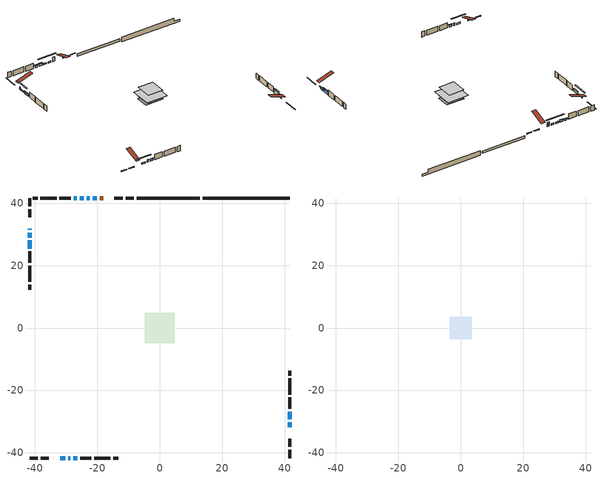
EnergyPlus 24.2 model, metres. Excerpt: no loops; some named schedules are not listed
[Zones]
conditioned space
 floor adiabatic (Floor2 construction): -3.46,-3.46 -3.46,3.46 3.46,3.46 3.46,-3.46 z0.61
 floor adiabatic (AdiabaticFloorConstruction): -4.84,-4.84 -4.84,4.84 4.84,4.84 4.84,-4.84 z0.61
 floor foundation (Slab1 construction): -4.17,-2.79 -4.17,2.79 4.17,2.79 4.17,-2.79 z-1.68
 floor foundation (Slab2 construction): -3.46,-3.46 -3.46,3.46 3.46,3.46 3.46,-3.46 z-1.01
 wall outside (RimJoist1 construction): -8.34,41.63 -10.95,41.63 / -41.63,-41.63 -39.02,-41.63 / -41.63,41.63 -41.63,39.02 / 41.63,-41.63 41.63,-39.02 z0.61:0.91
 wall outside (RimJoist2 construction): -11.88,41.63 -14.49,41.63 / -38.09,-41.63 -35.48,-41.63 / -41.63,38.09 -41.63,35.48 / 41.63,-38.09 41.63,-35.48 z0.61:0.91
 wall outside (AdiabaticWallConstruction 1): -18.16,41.63 -19.27,41.63 z0.61:2.64
 wall outside (AdiabaticWallConstruction): -41.63,31.8 -41.63,31.48 / -29.27,-41.63 -28.64,-41.63 z0.61:1.83; -20.2,41.63 -21.5,41.63 / -22.42,41.63 -23.42,41.63 / -31.8,-41.63 -30.2,-41.63 / -41.63,30.56 -41.63,28.95 z0.61:1.3; 41.63,-31.8 41.63,-30.2 z0.61:1.68; 41.63,-29.27 41.63,-26.78 z0.61:2.26; -24.34,41.63 -25.64,41.63 z0.61:1.55; -26.57,41.63 -27.59,41.63 z0.61:1.4; -27.71,-41.63 -26.44,-41.63 z0.61:1.47; -41.63,28.03 -41.63,25.44 z0.61:1.58
 wall outside (Wall1 construction): -28.51,41.63 -32.13,41.63 / -25.51,-41.63 -21.89,-41.63 / -41.63,24.51 -41.63,20.89 / 41.63,-25.85 41.63,-22.24 z0.61:3.05
 wall outside (Wall2 construction): -33.06,41.63 -38.2,41.63 / -20.96,-41.63 -15.82,-41.63 / -41.63,19.96 -41.63,14.82 / 41.63,-21.31 41.63,-16.17 z0.61:3.05
 wall outside (Wall3 construction): -39.13,41.63 -40.7,41.63 / -14.89,-41.63 -13.32,-41.63 / -41.63,13.89 -41.63,12.32 / 41.63,-15.24 41.63,-13.67 z0.61:3.05
 wall foundation (FoundationWall1 construction): 13.79,41.63,-1.68 13.79,41.63,0.61 38.84,41.63,0.61 38.84,41.63,-0.74 41.63,41.63,-0.74 41.63,41.63,-1.68
 wall foundation (FoundationWall2 construction): 12.86,41.63 -7.41,41.63 z-1.01:0.06
 window (WindowConstruction 6): -41.63,31.8 -41.63,31.48 z0.61:1.83
 window (WindowConstruction 8): -20.2,41.63 -21.5,41.63 z0.61:1.3
 window (WindowConstruction 9): -22.43,41.63 -23.42,41.63 z0.61:1.3
 window (WindowConstruction 10): -31.8,-41.63 -30.2,-41.63 z0.61:1.3
 window (WindowConstruction 11): -41.63,30.56 -41.63,28.96 z0.61:1.3
 window (WindowConstruction 7): -29.27,-41.63 -28.64,-41.63 z0.61:1.83
 window (WindowConstruction): 41.63,-31.8 41.63,-30.2 z0.61:1.68
 window (WindowConstruction 1): 41.63,-29.27 41.63,-26.78 z0.61:2.26
 window (WindowConstruction 2): -24.35,41.63 -25.64,41.63 z0.61:1.55
 window (WindowConstruction 3): -26.57,41.63 -27.58,41.63 z0.61:1.4
 window (WindowConstruction 4): -27.71,-41.63 -26.44,-41.63 z0.61:1.47
 window (WindowConstruction 5): -41.63,28.03 -41.63,25.44 z0.61:1.58
 door (Door): -18.17,41.63 -19.27,41.63 z0.61:2.64
 ceiling adiabatic (AdiabaticFloorConstruction): 4.84,-4.84 4.84,4.84 -4.84,4.84 -4.84,-4.84 z0.61
attic - vented
 floor to conditioned space (Floor1 construction Reversed): -3.54,-3.54 -3.54,3.54 3.54,3.54 3.54,-3.54 z3.05
 roof outside (Roof1 construction): -17.24,41.63,3.05 -17.24,34.73,5.35 -15.42,34.73,5.35 -15.42,41.63,3.05; -32.73,-41.63,3.05 -32.73,-34.73,5.35 -34.55,-34.73,5.35 -34.55,-41.63,3.05; -41.63,32.73,3.05 -34.73,32.73,5.35 -34.73,34.55,5.35 -41.63,34.55,3.05; 41.63,-32.73,3.05 34.73,-32.73,5.35 34.73,-34.55,5.35 41.63,-34.55,3.05
shading: -24.14,41.63 -17.56,41.63 -17.56,42.04 -24.14,42.04 z3.94; -26.06,41.63 -19.79,41.63 -19.79,42.04 -26.06,42.04 z3.94; -27.56,-41.63 -34.44,-41.63 -34.44,-42.04 -27.56,-42.04 z3.94; -41.63,26.32 -41.63,33.19 -42.04,33.19 -42.04,26.32 z3.94; 41.63,-30 41.63,-32 42.04,-32 42.04,-30 z1.88; 41.63,-26.58 41.63,-29.47 42.04,-29.47 42.04,-26.58 z2.46; -25.84,41.63 -24.14,41.63 -24.14,42.04 -25.84,42.04 z1.75; -27.79,41.63 -26.37,41.63 -26.37,42.04 -27.79,42.04 z1.6; -26.24,-41.63 -27.91,-41.63 -27.91,-42.04 -26.24,-42.04 z1.67; -41.63,25.23 -41.63,28.23 -42.04,28.23 -42.04,25.23 z1.78
[Building]
Building 1: Terrain=Suburbs
[Site:Location]
Erieau AUT_ON: Latitude {deg}=42.25; Longitude {deg}=-81.9; Time Zone {hr}=-5; Elevation {m}=178; Keep Site Location Information=Yes
[Site:GroundTemperature:Shallow]
5.2292, 3.30147, 3.1471, 4.0619, 7.73432, 11.3896, 14.5586, 16.5661, 16.7366, 15.1039, 12.0157, 8.47254
[Site:WaterMainsTemperature]
Calculation Method=Schedule; Temperature Schedule=mains temperature schedule
[Material] Roughness=Rough; Thermal Absorptance=0.9
Name | Thickness {m} | Conductivity {W/m-K} | Density {kg/m3} | Specific Heat {J/kg-K} | Solar Absorptance | Visible Absorptance
asphalt or fiberglass shingles | 0.00635 | 0.162714 | 1121.4 | 1465.45 | 0.4 | 0.4
ceiling loosefill ins | 0.169333 | 0.0480833 | 16.02 | 1046.75 | 0.7 | 0.7
ceiling stud and cavity | 0.1397 | 1.34462 | 65.682 | 1177.47 | 0.7 | 0.7
concrete 4.0 in. | 0.1016 | 1.803125 | 2242.8 | 837.4 | 0.7 | 0.7
concrete 8.0 in. | 0.2032 | 1.803125 | 2242.8 | 837.4 | 0.7 | 0.7
door material | 0.04445 | 0.053851 | 512.64 | 1214.23 | 0.7 | 0.7
exterior vertical ins | 0.000518347 | 0.029427 | 32.04 | 1214.23 | 0.7 | 0.7
floor covering | 0.0127 | 9.015625 | 54.468 | 1339.84 | 0.6 | 0.6
floor covering 1 | 0.0127 | 0.0433444 | 54.468 | 1339.84 | 0.6 | 0.6
floor rigid ins; wall rigid ins | 0.512978 | 0.029427 | 32.04 | 1214.23 | 0.7 | 0.7
floor stud and cavity | 0.0889 | 0.340671 | 50.32683 | 1063.81 | 0.7 | 0.7
floor stud and cavity 1 | 0.1397 | 1.75129 | 37.0049 | 1207.88 | 0.7 | 0.7
furniture material conditioned space 1 | 0.1524 | 0.115458 | 640.8 | 1214.23 | 0.6 | 0.6
gypsum board | 0.0127 | 0.160291 | 801 | 837.4 | 0.6 | 0.6
gypsum board 1 | 0.0127 | 0.160291 | 801 | 837.4 | 0.7 | 0.7
osb sheathing 0.5 in. | 0.0127 | 0.115458 | 512.64 | 1214.23 | 0.7 | 0.7
osb sheathing 0.75 in. | 0.01905 | 0.115458 | 512.64 | 1214.23 | 0.7 | 0.7
osb sheathing 2.0 in. | 0.0508 | 0.115458 | 512.64 | 1214.23 | 0.7 | 0.7
rim joist rigid ins | 0.051816 | 0.029427 | 32.04 | 1214.23 | 0.7 | 0.7
rim joist stud and cavity | 0.0508 | 0.318503 | 125.044 | 1163.47 | 0.6 | 0.6
rim joist stud and cavity 1 | 0.0508 | 0.0297552 | 125.044 | 1163.47 | 0.6 | 0.6
wall stud and cavity | 0.1397 | 0.0832512 | 139.0536 | 1170.24 | 0.7 | 0.7
wall stud and cavity 1 | 0.1397 | 0.0953587 | 139.0536 | 1170.24 | 0.7 | 0.7
wall stud and cavity 2 | 0.1397 | 0.0978328 | 139.0536 | 1170.24 | 0.7 | 0.7
wall stud and cavity 3 | 0.0889 | 0.380278 | 52.3479 | 1209.89 | 0.7 | 0.7
wall stud and cavity 4 | 0.0889 | 0.391764 | 83.0341 | 1211.67 | 0.7 | 0.7
wood siding | 0.0254 | 0.102417 | 544.68 | 1172.36 | 0.4 | 0.4
wood siding 1; wood siding 2; wood siding 3 | 0.0254 | 0.102417 | 544.68 | 1172.36 | 0.7 | 0.7
[WindowMaterial:SimpleGlazingSystem]
Name | U-Factor {W/m2-K} | Solar Heat Gain Coefficient
WindowMaterial | 2.96732 | 0.58
WindowMaterial 1 | 2.881585 | 0.7
WindowMaterial 10 | 2.99458 | 0.53
WindowMaterial 2 | 2.93155 | 0.66
WindowMaterial 3 | 3.01899 | 0.51
WindowMaterial 4 | 2.99571 | 0.54
WindowMaterial 5 | 2.98833 | 0.55
WindowMaterial 6 | 3.00253 | 0.58
WindowMaterial 7 | 2.98152 | 0.61
WindowMaterial 8 | 3.00764 | 0.52
WindowMaterial 9 | 3.02751 | 0.49
[Construction]
AdiabaticFloorConstruction: floor stud and cavity 1, floor rigid ins, osb sheathing 0.75 in., floor covering 1
AdiabaticWallConstruction: wood siding 2, wall rigid ins, wall stud and cavity 3, gypsum board
AdiabaticWallConstruction 1: wood siding 3, wall rigid ins, wall stud and cavity 3, gypsum board
Door: door material
Floor1 construction Reversed: gypsum board, ceiling stud and cavity, ceiling loosefill ins
Floor2 construction: floor stud and cavity, floor covering
FoundationWall1 construction: concrete 8.0 in.
FoundationWall2 construction: concrete 8.0 in., gypsum board 1
furniture construction conditioned space 1: furniture material conditioned space 1
PartitionWallConstruction: gypsum board, wall stud and cavity 4, gypsum board
RimJoist1 construction: wood siding 1, rim joist rigid ins, osb sheathing 2.0 in., rim joist stud and cavity
RimJoist2 construction: wood siding 1, osb sheathing 2.0 in., rim joist stud and cavity 1
Roof1 construction: asphalt or fiberglass shingles
Slab1 construction; Slab2 construction: concrete 4.0 in.
Wall1 construction: wood siding, osb sheathing 0.5 in., wall stud and cavity, gypsum board
Wall2 construction: wood siding, osb sheathing 0.5 in., wall stud and cavity 1, gypsum board
Wall3 construction: wood siding, osb sheathing 0.5 in., wall stud and cavity 2, gypsum board
WindowConstruction: WindowMaterial
WindowConstruction 1: WindowMaterial 1
WindowConstruction 10; WindowConstruction 11: WindowMaterial 10
WindowConstruction 2: WindowMaterial 2
WindowConstruction 3: WindowMaterial 3
WindowConstruction 4: WindowMaterial 4
WindowConstruction 5: WindowMaterial 5
WindowConstruction 6: WindowMaterial 6
WindowConstruction 7: WindowMaterial 7
WindowConstruction 8: WindowMaterial 8
WindowConstruction 9: WindowMaterial 9
[Zone] Multiplier=1; Part of Total Floor Area=Yes
Name | Volume {m3}
attic - vented | 18.7234
conditioned space | 345.9
[Space]
Name | Zone | Volume {m3}
attic - vented 1 | attic - vented | 18.7234
conditioned space 1 | conditioned space | 345.9
[ZoneInfiltration:EffectiveLeakageArea]
infil attic - vented 1: Zone or Space=attic - vented 1; Schedule=Always On Discrete; Effective Air Leakage Area {cm2}=2407.68; Stack Coefficient=0.000159898; Wind Coefficient=8.5436e-06
[ZoneMixing]
whole house fan mix: Zone or Space=attic - vented; Schedule=Always On Continuous; Design Flow Rate Calculation Method=Flow/Zone; Design Flow Rate {m3/s}=0; Source Zone or Space=conditioned space
[SurfaceProperty:ExposedFoundationPerimeter] Exposed Perimeter Calculation Method=TotalExposedPerimeter
Name | Total Exposed Perimeter {m}
Slab1 | 27.84
Slab2 | 20.269
[InternalMass] Zone or ZoneList=conditioned space; Space or SpaceList=conditioned space 1
Name | Construction | Surface Area {m2}
furniture mass conditioned space 1 | furniture construction conditioned space 1 | 94.3798
partition wall mass | PartitionWallConstruction | 188.15
[Lights]
interior lighting: Zone or ZoneList or Space or SpaceList=conditioned space 1; Schedule=interior lighting schedule; Design Level Calculation Method=LightingLevel; Lighting Level {W}=343.2; Return Air Fraction=0; Fraction Radiant=0.6; Fraction Visible=0.2; Fraction Replaceable=1
[People]
occupants: Zone or ZoneList or Space or SpaceList=conditioned space 1; Number of People Schedule=occupants schedule; Number of People Calculation Method=People; Number of People=3; Fraction Radiant=0.314171; Sensible Heat Fraction=0.56303; Activity Level Schedule=occupants activity schedule; Carbon Dioxide Generation Rate {m3/s-W}=0; Enable ASHRAE 55 Comfort Warnings=No; Mean Radiant Temperature Calculation Type=EnclosureAveraged
[ElectricEquipment] Zone or ZoneList or Space or SpaceList=conditioned space 1; Design Level Calculation Method=EquipmentLevel
Name | Schedule | Design Level {W} | Fraction Latent | Fraction Radiant | Fraction Lost
clothes dryer | clothes dryer schedule | 140.772 | 0.015 | 0.081 | 0.85
clothes washer | clothes washer schedule | 32.1985 | 0.03 | 0.162 | 0.7
cooking range | cooking range schedule | 215.147 | 0.08 | 0.432 | 0.2
dishwasher | dishwasher schedule | 66.8632 | 0.3 | 0.18 | 0.4
fridge | fridge schedule | 72.9452 | 0 | 0.6 | 0
mech vent house fan | mech vent house fan schedule | 0 | 0 | 0 | 1
mech vent house fan cfis | mech vent house fan cfis schedule | 0 | 0 | 0 | 0
misc plug loads | misc plug loads schedule | 494.7 | 0.045 | 0.513 | 0.1
whole house fan | Always On Discrete | 0 | 0 | 0 | 1
[OtherEquipment] Zone or ZoneList or Space or SpaceList=conditioned space 1; Design Level Calculation Method=EquipmentLevel
Name | Fuel Type | Schedule | Design Level {W} | Fraction Latent | Fraction Radiant | Fraction Lost
clothes dryer 1 | Electricity | clothes dryer schedule | 0 | 0.015 | 0.081 | 0.85
cooking range 1 | Electricity | cooking range schedule | 0 | 0.08 | 0.432 | 0.2
general water use latent | None | general water use schedule | 62.594 | 1 | 0 | 0
general water use sensible | None | general water use schedule | -61.6891 | 0 | 0.6 | 0
mech vent house fan latent load | None | Always On Discrete | 0 | 1 | 0 | 0
mech vent house fan sensible load | None | Always On Discrete | 0 | 0 | 0 | 0
water heater energy adjustment1 | NaturalGas | Always On Discrete | 0.01 | 0 | 0 | 1
[ZoneInfiltration:DesignFlowRate] Zone or ZoneList or Space or SpaceList=conditioned space 1; Schedule=Always On Discrete; Design Flow Rate Calculation Method=Flow/Zone; Design Flow Rate {m3/s}=0
infil flow; natural vent flow; whole house fan flow
[AvailabilityManager:Scheduled]
central ac and furnace airloop Availability Manager: Schedule=Always On Discrete
[Foundation:Kiva] Initial Indoor Air Temperature {C}=18; Wall Depth Below Slab {m}=0.2032
Name | Wall Height Above Grade {m} | Custom Block Material Name 1 | Custom Block Depth 1 {m} | Custom Block X Position 1 {m} | Custom Block Z Position 1 {m}
Foundation Kiva 1 | 0.609996
Foundation Kiva 2 | 0.0600151 | exterior vertical ins | 1.07 | 0.2159 | 0
[Foundation:Kiva:Settings]
Soil Conductivity {W/m-K}=0.849921; Soil Density {kg/m3}=1842.3; Soil Specific Heat {J/kg-K}=418.7; Ground Solar Absorptivity=0.9; Ground Thermal Absorptivity=0.9; Ground Surface Roughness {m}=0.03; Far-Field Width {m}=40; Deep-Ground Boundary Condition=ZeroFlux; Deep-Ground Depth {m}=40; Minimum Cell Dimension {m}=0.2; Maximum Cell Growth Coefficient=3; Simulation Timestep=Timestep
[Exterior:Lights]
exterior lighting: Schedule=exterior lighting schedule; Design Level {W}=75.6
[EnergyManagementSystem:GlobalVariable]
central_ac_and_furnace_airloop_Fan_RTF
infil_program_Qfan
infil_program_Qinf
natural_vent_program_Qnv
natural_vent_program_Qwhf
[EnergyManagementSystem:Sensor]
Name | Output:Variable or Output:Meter Index Key | Output:Variable or Output:Meter
airflow_gain | infil flow | Infiltration Sensible Heat Gain Energy
airflow_gain_1 | natural vent flow | Infiltration Sensible Heat Gain Energy
airflow_gain_2 | whole house fan flow | Infiltration Sensible Heat Gain Energy
airflow_loss | infil flow | Infiltration Sensible Heat Loss Energy
airflow_loss_1 | natural vent flow | Infiltration Sensible Heat Loss Energy
airflow_loss_2 | whole house fan flow | Infiltration Sensible Heat Loss Energy
clg_load_cond |  | Cooling:EnergyTransfer:Zone:CONDITIONED SPACE
clg_sp_s; clg_sp_s_1 | cooling setpoint | Schedule Value
clothes_dryer_exhaust_0_sch_s | clothes dryer exhaust 0 schedule | Schedule Value
cool_season | cooling season schedule | Schedule Value
htg_load_cond |  | Heating:EnergyTransfer:Zone:CONDITIONED SPACE
htg_sp_s; htg_sp_s_1 | heating setpoint | Schedule Value
ig_ee_conv | clothes dryer | Electric Equipment Convective Heating Energy
ig_ee_conv_2 | cooking range | Electric Equipment Convective Heating Energy
ig_ee_conv_4 | fridge | Electric Equipment Convective Heating Energy
ig_ee_conv_5 | misc plug loads | Electric Equipment Convective Heating Energy
ig_ee_conv_6 | whole house fan | Electric Equipment Convective Heating Energy
ig_ee_rad | clothes dryer | Electric Equipment Radiant Heating Energy
ig_ee_rad_2 | cooking range | Electric Equipment Radiant Heating Energy
ig_ee_rad_4 | fridge | Electric Equipment Radiant Heating Energy
ig_ee_rad_5 | misc plug loads | Electric Equipment Radiant Heating Energy
ig_ee_rad_6 | whole house fan | Electric Equipment Radiant Heating Energy
ig_lgt_conv | interior lighting | Lights Convective Heating Energy
ig_lgt_rad | interior lighting | Lights Radiant Heating Energy
ig_lgt_vis | interior lighting | Lights Visible Radiation Heating Energy
ig_oe_conv | clothes dryer 1 | Other Equipment Convective Heating Energy
ig_oe_conv_1 | cooking range 1 | Other Equipment Convective Heating Energy
ig_oe_conv_2 | general water use latent | Other Equipment Convective Heating Energy
ig_oe_conv_3 | general water use sensible | Other Equipment Convective Heating Energy
ig_oe_conv_4 | water heater energy adjustment1 | Other Equipment Convective Heating Energy
ig_oe_rad | clothes dryer 1 | Other Equipment Radiant Heating Energy
ig_oe_rad_1 | cooking range 1 | Other Equipment Radiant Heating Energy
ig_oe_rad_2 | general water use latent | Other Equipment Radiant Heating Energy
ig_oe_rad_3 | general water use sensible | Other Equipment Radiant Heating Energy
ig_oe_rad_4 | water heater energy adjustment1 | Other Equipment Radiant Heating Energy
ig_ppl_conv | occupants | People Convective Heating Energy
ig_ppl_rad | occupants | People Radiant Heating Energy
im_conv | furniture mass conditioned space 1 | Surface Inside Face Convection Heat Gain Energy
im_conv_1 | partition wall mass | Surface Inside Face Convection Heat Gain Energy
im_ig | furniture mass conditioned space 1 | Surface Inside Face Internal Gains Radiation Heat Gain Energy
im_ig_1 | partition wall mass | Surface Inside Face Internal Gains Radiation Heat Gain Energy
im_lgt | furniture mass conditioned space 1 | Surface Inside Face Lights Radiation Heat Gain Energy
im_lgt_1 | partition wall mass | Surface Inside Face Lights Radiation Heat Gain Energy
im_sol | furniture mass conditioned space 1 | Surface Inside Face Solar Radiation Heat Gain Energy
im_sol_1 | partition wall mass | Surface Inside Face Solar Radiation Heat Gain Energy
im_surf | furniture mass conditioned space 1 | Surface Inside Face Net Surface Thermal Radiation Heat Gain Energy
im_surf_1 | partition wall mass | Surface Inside Face Net Surface Thermal Radiation Heat Gain Energy
mv_conv | mech vent house fan | Electric Equipment Convective Heating Energy
mv_conv_1 | mech vent house fan cfis | Electric Equipment Convective Heating Energy
mv_conv_2 | mech vent house fan latent load | Other Equipment Convective Heating Energy
mv_conv_3 | mech vent house fan sensible load | Other Equipment Convective Heating Energy
mv_rad | mech vent house fan | Electric Equipment Radiant Heating Energy
mv_rad_1 | mech vent house fan cfis | Electric Equipment Radiant Heating Energy
mv_rad_2 | mech vent house fan latent load | Other Equipment Radiant Heating Energy
mv_rad_3 | mech vent house fan sensible load | Other Equipment Radiant Heating Energy
natural_vent_s | natural vent schedule | Schedule Value
out_pb_s |  | Site Outdoor Air Barometric Pressure
out_wt_s |  | Site Outdoor Air Humidity Ratio
site_vw_s |  | Site Wind Speed
ss_back_out | Window1 | Surface Window Shortwave from Zone Back Out Window Heat Transfer Rate
ss_back_out_1 | Window10 | Surface Window Shortwave from Zone Back Out Window Heat Transfer Rate
ss_back_out_10 | Window7 | Surface Window Shortwave from Zone Back Out Window Heat Transfer Rate
ss_back_out_11 | Window8 | Surface Window Shortwave from Zone Back Out Window Heat Transfer Rate
ss_back_out_2 | Window11 | Surface Window Shortwave from Zone Back Out Window Heat Transfer Rate
ss_back_out_3 | Window12 | Surface Window Shortwave from Zone Back Out Window Heat Transfer Rate
ss_back_out_4 | Window13 | Surface Window Shortwave from Zone Back Out Window Heat Transfer Rate
ss_back_out_5 | Window2 | Surface Window Shortwave from Zone Back Out Window Heat Transfer Rate
ss_back_out_6 | Window3 | Surface Window Shortwave from Zone Back Out Window Heat Transfer Rate
ss_back_out_7 | Window4 | Surface Window Shortwave from Zone Back Out Window Heat Transfer Rate
ss_back_out_8 | Window5 | Surface Window Shortwave from Zone Back Out Window Heat Transfer Rate
ss_back_out_9 | Window6 | Surface Window Shortwave from Zone Back Out Window Heat Transfer Rate
ss_conv | Door1 | Surface Inside Face Convection Heat Gain Energy
ss_conv_1 | Window1 | Surface Inside Face Convection Heat Gain Energy
ss_conv_10 | Window6 | Surface Inside Face Convection Heat Gain Energy
ss_conv_11 | Window7 | Surface Inside Face Convection Heat Gain Energy
ss_conv_12 | Window8 | Surface Inside Face Convection Heat Gain Energy
ss_conv_2 | Window10 | Surface Inside Face Convection Heat Gain Energy
ss_conv_3 | Window11 | Surface Inside Face Convection Heat Gain Energy
ss_conv_4 | Window12 | Surface Inside Face Convection Heat Gain Energy
ss_conv_5 | Window13 | Surface Inside Face Convection Heat Gain Energy
ss_conv_6 | Window2 | Surface Inside Face Convection Heat Gain Energy
ss_conv_7 | Window3 | Surface Inside Face Convection Heat Gain Energy
ss_conv_8 | Window4 | Surface Inside Face Convection Heat Gain Energy
ss_conv_9 | Window5 | Surface Inside Face Convection Heat Gain Energy
ss_ig | Door1 | Surface Inside Face Internal Gains Radiation Heat Gain Energy
ss_ig_1 | Window1 | Surface Inside Face Internal Gains Radiation Heat Gain Energy
ss_ig_10 | Window6 | Surface Inside Face Internal Gains Radiation Heat Gain Energy
ss_ig_11 | Window7 | Surface Inside Face Internal Gains Radiation Heat Gain Energy
ss_ig_12 | Window8 | Surface Inside Face Internal Gains Radiation Heat Gain Energy
ss_ig_2 | Window10 | Surface Inside Face Internal Gains Radiation Heat Gain Energy
ss_ig_3 | Window11 | Surface Inside Face Internal Gains Radiation Heat Gain Energy
ss_ig_4 | Window12 | Surface Inside Face Internal Gains Radiation Heat Gain Energy
ss_ig_5 | Window13 | Surface Inside Face Internal Gains Radiation Heat Gain Energy
ss_ig_6 | Window2 | Surface Inside Face Internal Gains Radiation Heat Gain Energy
ss_ig_7 | Window3 | Surface Inside Face Internal Gains Radiation Heat Gain Energy
ss_ig_8 | Window4 | Surface Inside Face Internal Gains Radiation Heat Gain Energy
ss_ig_9 | Window5 | Surface Inside Face Internal Gains Radiation Heat Gain Energy
ss_lgt | Door1 | Surface Inside Face Lights Radiation Heat Gain Energy
ss_sol | Door1 | Surface Inside Face Solar Radiation Heat Gain Energy
ss_surf | Door1 | Surface Inside Face Net Surface Thermal Radiation Heat Gain Energy
ss_surf_1 | Window1 | Surface Inside Face Net Surface Thermal Radiation Heat Gain Energy
ss_surf_10 | Window6 | Surface Inside Face Net Surface Thermal Radiation Heat Gain Energy
ss_surf_11 | Window7 | Surface Inside Face Net Surface Thermal Radiation Heat Gain Energy
ss_surf_12 | Window8 | Surface Inside Face Net Surface Thermal Radiation Heat Gain Energy
ss_surf_2 | Window10 | Surface Inside Face Net Surface Thermal Radiation Heat Gain Energy
ss_surf_3 | Window11 | Surface Inside Face Net Surface Thermal Radiation Heat Gain Energy
ss_surf_4 | Window12 | Surface Inside Face Net Surface Thermal Radiation Heat Gain Energy
ss_surf_5 | Window13 | Surface Inside Face Net Surface Thermal Radiation Heat Gain Energy
ss_surf_6 | Window2 | Surface Inside Face Net Surface Thermal Radiation Heat Gain Energy
ss_surf_7 | Window3 | Surface Inside Face Net Surface Thermal Radiation Heat Gain Energy
ss_surf_8 | Window4 | Surface Inside Face Net Surface Thermal Radiation Heat Gain Energy
ss_surf_9 | Window5 | Surface Inside Face Net Surface Thermal Radiation Heat Gain Energy
ss_trans_in | Window1 | Surface Window Transmitted Solar Radiation Rate
ss_trans_in_1 | Window10 | Surface Window Transmitted Solar Radiation Rate
ss_trans_in_10 | Window7 | Surface Window Transmitted Solar Radiation Rate
ss_trans_in_11 | Window8 | Surface Window Transmitted Solar Radiation Rate
ss_trans_in_2 | Window11 | Surface Window Transmitted Solar Radiation Rate
ss_trans_in_3 | Window12 | Surface Window Transmitted Solar Radiation Rate
ss_trans_in_4 | Window13 | Surface Window Transmitted Solar Radiation Rate
ss_trans_in_5 | Window2 | Surface Window Transmitted Solar Radiation Rate
ss_trans_in_6 | Window3 | Surface Window Transmitted Solar Radiation Rate
ss_trans_in_7 | Window4 | Surface Window Transmitted Solar Radiation Rate
ss_trans_in_8 | Window5 | Surface Window Transmitted Solar Radiation Rate
ss_trans_in_9 | Window6 | Surface Window Transmitted Solar Radiation Rate
ss_trans_out | Window1 | Surface Inside Face Initial Transmitted Diffuse Transmitted Out Window Solar Radiation Rate
ss_trans_out_1 | Window10 | Surface Inside Face Initial Transmitted Diffuse Transmitted Out Window Solar Radiation Rate
ss_trans_out_10 | Window7 | Surface Inside Face Initial Transmitted Diffuse Transmitted Out Window Solar Radiation Rate
ss_trans_out_11 | Window8 | Surface Inside Face Initial Transmitted Diffuse Transmitted Out Window Solar Radiation Rate
ss_trans_out_2 | Window11 | Surface Inside Face Initial Transmitted Diffuse Transmitted Out Window Solar Radiation Rate
ss_trans_out_3 | Window12 | Surface Inside Face Initial Transmitted Diffuse Transmitted Out Window Solar Radiation Rate
ss_trans_out_4 | Window13 | Surface Inside Face Initial Transmitted Diffuse Transmitted Out Window Solar Radiation Rate
ss_trans_out_5 | Window2 | Surface Inside Face Initial Transmitted Diffuse Transmitted Out Window Solar Radiation Rate
ss_trans_out_6 | Window3 | Surface Inside Face Initial Transmitted Diffuse Transmitted Out Window Solar Radiation Rate
ss_trans_out_7 | Window4 | Surface Inside Face Initial Transmitted Diffuse Transmitted Out Window Solar Radiation Rate
ss_trans_out_8 | Window5 | Surface Inside Face Initial Transmitted Diffuse Transmitted Out Window Solar Radiation Rate
ss_trans_out_9 | Window6 | Surface Inside Face Initial Transmitted Diffuse Transmitted Out Window Solar Radiation Rate
s_conv | Floor1 | Surface Inside Face Convection Heat Gain Energy
s_conv_1 | Floor2 | Surface Inside Face Convection Heat Gain Energy
s_conv_10 | RimJoist2:0 | Surface Inside Face Convection Heat Gain Energy
s_conv_11 | RimJoist2:180 | Surface Inside Face Convection Heat Gain Energy
s_conv_12 | RimJoist2:270 | Surface Inside Face Convection Heat Gain Energy
s_conv_13 | RimJoist2:90 | Surface Inside Face Convection Heat Gain Energy
s_conv_14 | Slab1 | Surface Inside Face Convection Heat Gain Energy
s_conv_15 | Slab2 | Surface Inside Face Convection Heat Gain Energy
